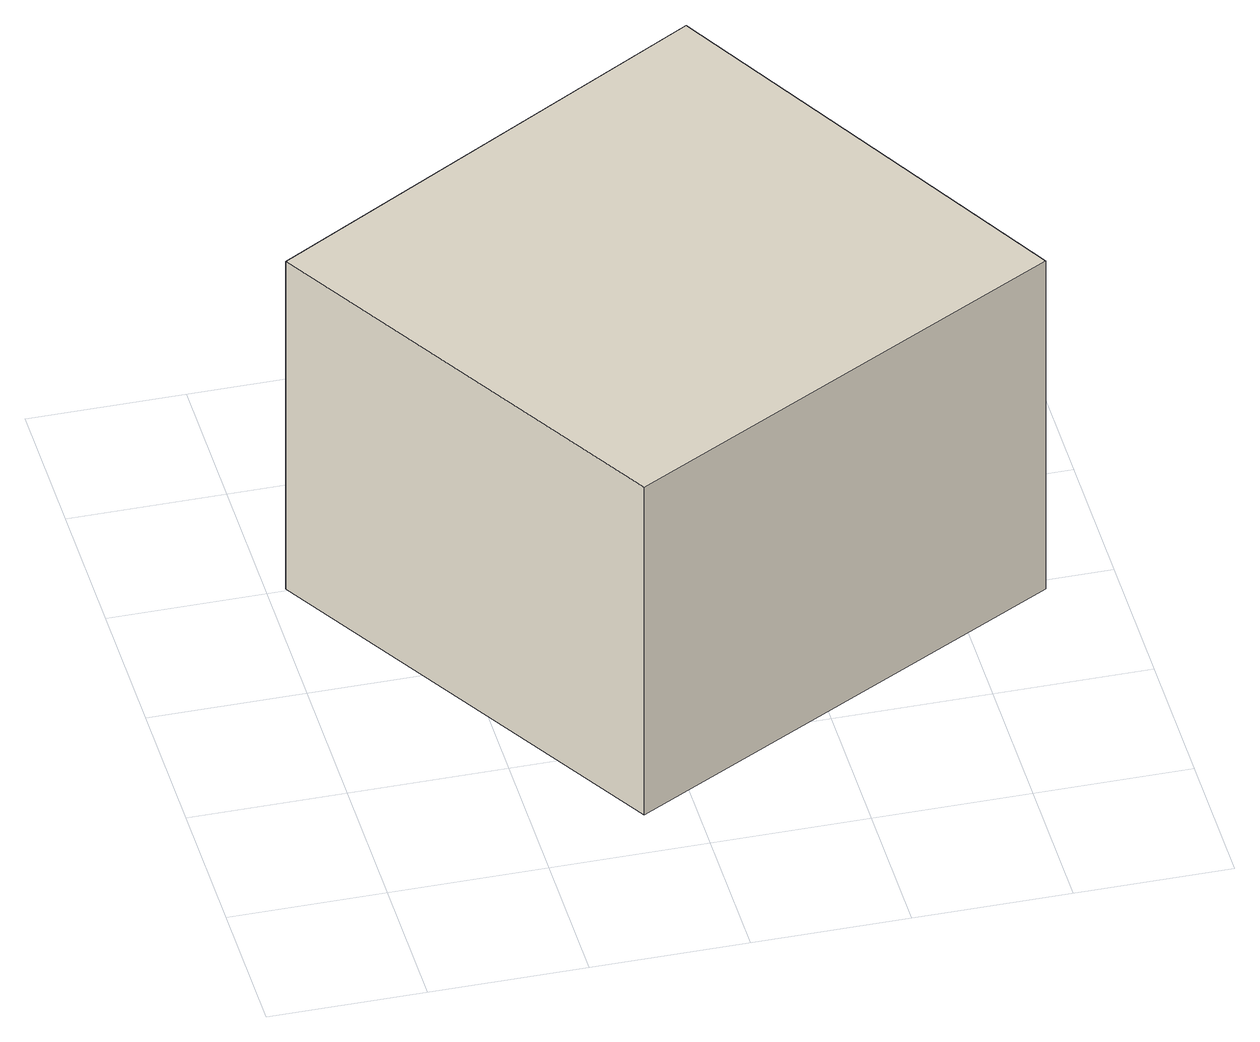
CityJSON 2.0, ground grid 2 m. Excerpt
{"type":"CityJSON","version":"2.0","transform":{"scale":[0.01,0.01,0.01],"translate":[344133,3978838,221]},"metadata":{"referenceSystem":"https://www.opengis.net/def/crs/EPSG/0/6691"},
"CityObjects":{
"building1":{"type":"Building","attributes":{"measuredHeight":6.6},"geometry":[{"type":"Solid","lod":"1","boundaries":[[[[0,1,2,3]],[[2,4,5,3]],[[1,6,4,2]],[[0,7,6,1]],[[3,5,7,0]],[[4,6,7,5]]]]}]}
},
"vertices":[
[24,603,72],[602,933,72],[911,383,72],[336,72,72],[911,383,573],[336,72,573],[602,933,573],[24,603,573]
]}
